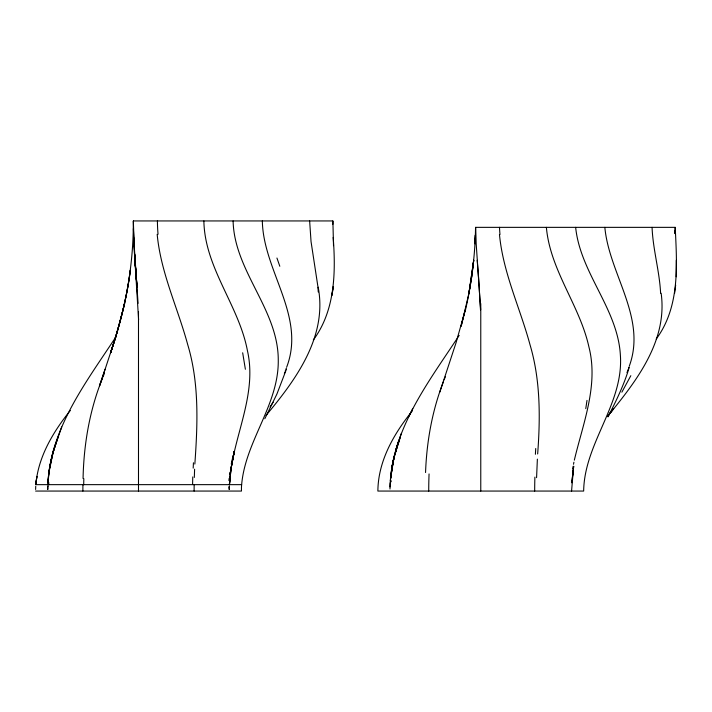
<?xml version="1.0" encoding="UTF-8"?>
<svg xmlns="http://www.w3.org/2000/svg" width="712" height="712" viewBox="0 0 712 712"><rect width="100%" height="100%" fill="white"/><g stroke="black" fill="none" stroke-linecap="round" stroke-linejoin="round"><path stroke-width="1.07" d="M82.877 491.058L82.921 484.649M194.109 491.058L194.154 484.649M332.878 224.289L332.887 220.942L333.51 245.667M47.704 489.251L47.775 486.447M47.793 485.851L47.704 489.456L47.713 488.85M229.3 489.456L229.371 486.252L229.3 489.456L229.344 487.053M675.047 230.697L674.958 233.634L675.11 227.35L475.687 227.35L476.194 243.833L480.653 309.756M656.206 339.054C680.111 306.738 676.987 265.202 675.216 227.35M389.989 488.993C390.63 430.484 428.544 382.13 459.169 335.397M676.213 276.79L676.302 260.307M475.545 227.35C475.153 255.083 471.682 282.717 465.523 309.756M35.618 489.456L35.742 486.252M229.326 487.853L229.371 486.252M536.581 477.663L537.373 459.124M47.757 486.848L47.775 486.252M83.064 478.473C83.785 444.021 89.712 409.516 102.759 377.52M194.314 477.441L194.607 469.199M571.567 491.058L573.632 466.333L571.807 482.816L573.658 466.333M390.034 486.937L390.221 482.816M425.553 472.519C426.684 441.609 432.148 410.753 443.362 381.863M48.647 485.05L48.799 482.594M194.848 464.055C197.66 424.192 199.369 383.296 187.692 344.555C177.724 307.78 160.734 272.66 157.183 234.337M229.451 484.356L231.097 468.167L234.257 451.693L231.097 468.167L229.442 484.569C231.284 439.571 257.833 396.486 247.438 350.74C238.947 305.43 204.727 268.05 203.872 220.942M537.658 453.971C540.39 417.49 540.515 380.172 530.031 344.777C520.089 308.002 503.09 272.874 499.477 234.56M47.927 483.048C50.899 427.654 86.419 381.819 115.691 337.23M47.953 482.594L49.555 468.167L53.088 451.693L61.695 426.969M229.424 484.649L230.038 476.408M233.1 220.942C234.275 271.245 278.241 309.382 278.267 360.005C278.917 405.546 244.163 442.188 241.475 487.053A56.355 38.03 -90 0 0 241.466 491.058L35.6 491.058M47.846 484.569C48.683 468.007 52.296 451.595 58.571 436.233M390.354 480.76L392.543 464.277M391.137 481.784L391.217 480.76M228.935 480.529L229.122 478.473M471.762 276.79L473.685 260.307L468.959 293.273L461.136 326.238L465.354 309.756L456.063 342.721L439.785 392.17M471.727 276.79L468.905 293.273L473.747 260.307M674.611 293.273L675.67 285.031M229.602 474.352L229.878 472.287M391.208 472.519L394.368 456.036L399.557 439.553M48.959 472.287L53.258 451.693L57.343 439.331M585.771 408.643L587 400.411M231.097 468.167L234.257 451.693M572.76 468.398L573.124 466.333M49.555 468.167L52.136 455.813L55.865 443.451M573.507 464.277L573.908 462.213M231.267 464.055L233.029 455.813L232.557 457.869M398.791 441.609L393.87 458.092L390.523 478.695L393.781 458.092L397.349 445.73M393.807 458.092L392.134 466.333L393.87 458.092L392.944 462.213M574.335 460.157C583.021 423.266 598.756 385.192 588.895 346.842C579.693 305.234 550.171 270.418 546.38 227.35M233.509 453.749L234.017 451.693M124.725 303.357L115.976 336.313L99.671 385.762M398.4 441.609L395.872 449.851L401.363 433.368M629.194 367.445C624.148 384.711 616.156 400.927 607.986 416.885M629.186 366.413C647.19 317.863 609.152 274.36 604.844 227.35M286.642 367.223C306.222 316.181 263.2 270.943 262.336 220.942M286.411 369.279L276.932 394.003L264.811 418.727M115.931 336.313L110.476 352.796C125.303 310.485 133.553 265.834 133.322 220.942L134.506 253.908L137.016 286.874L134.506 253.908L133.384 228.668M628.491 368.469L628.838 367.445M99.431 385.762L105.082 369.279M398.061 443.674L400.331 437.488M285.93 369.279L286.286 368.246M627.753 370.534L628.126 369.501M285.174 371.344L285.557 370.311M626.969 372.59L627.37 371.566M284.373 373.399L284.782 372.367M444.146 379.808L445.365 376.71M103.169 376.488L104.415 373.399M408.555 416.885L412.72 408.643M630.832 375.687L621.87 392.17M313.333 339.98C335.192 310.521 335.806 272.429 333.189 237.425M270.062 406.819L273.168 402.244M70.319 410.486C53.169 431.855 38.163 456.757 35.849 484.649L241.626 484.649M266.03 415.425C295.952 379.647 327.707 336.429 318.122 286.874M607.781 416.066L613.602 408.643L607.781 416.066C636.181 381.401 667.74 341.093 661.154 293.273M412.15 411.118C393.816 433.848 378.108 461.064 377.876 491.058L583.662 491.058C584.312 442.953 623.863 403.882 620.375 355.083C617.704 308.688 580.307 273.194 575.652 227.35M133.456 220.942L332.753 220.942M279.816 266.27L276.941 258.029M242.667 352.796L245.382 369.279M317.792 285.841L311.037 241.546L309.64 220.942M317.89 286.874L318.273 292.018M477.209 260.307L478.473 276.79M133.642 237.425L138.075 303.357M136.918 286.874L134.524 253.908L138.6 319.83M134.524 253.908L135.707 270.391M478.562 276.79L480.484 309.756M660.611 293.273C659.534 271.085 652.931 249.565 652.067 227.35M480.769 303.579L480.769 491.058M138.493 311.589L138.493 491.058M83.696 484.765A143.441 45.452 90 0 1 83.829 478.687M192.596 484.4A144.171 43.361 -90 0 1 192.774 476.924M193.192 468.131A167.24 35.484 -89.4 0 1 193.441 462.773M158.046 234.248A140.05 131.827 89.7 0 1 157.423 220.942M428.722 491.093A143.548 43.61 -90 0 1 429.06 473.943M534.676 491.049A140.05 43.468 90 0 1 534.899 477.111M535.397 454.274A188.386 19.687 -88.2 0 1 535.727 448.524M499.984 234.506A144.171 135.689 89.7 0 1 499.495 227.324M475.349 235.076L474.966 243.833L475.358 235.076M36.339 480.529L35.849 484.649L36.873 476.408L36.339 480.529M333.189 286.874L332.023 295.115L333.189 286.874M130.278 270.391C126.914 298.515 119.313 325.9 110.645 352.796C119.367 325.9 126.834 298.506 130.305 270.391"/></g></svg>
